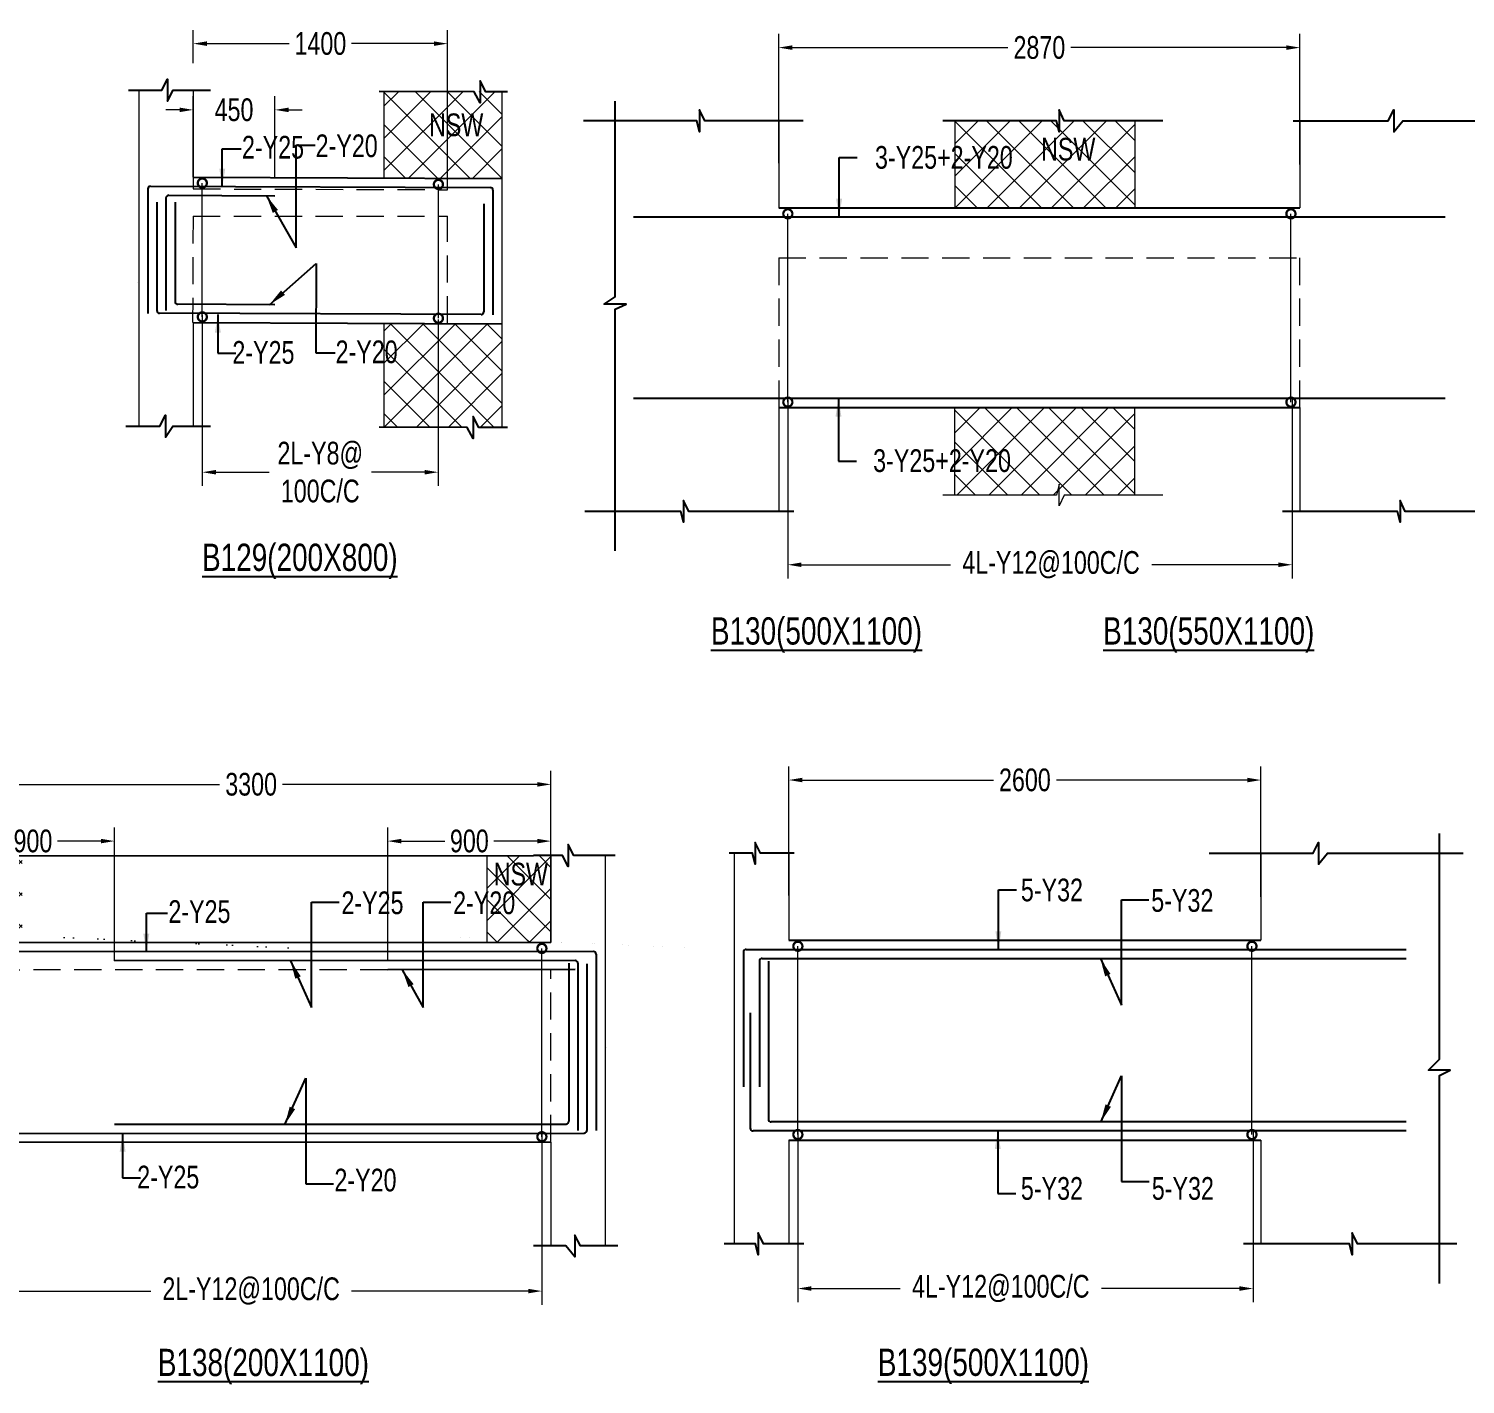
# Model space of a CAD drawing. Header units: millimetres. Extents: x -9667 to 132562, y -132456 to -91255.
# Drawn here: x 100364 to 108274, y -112900 to -105437 of the extents above; entities that cross this region are included whole.
import ezdxf

# ---------------------------------------------------------------- set-up
doc = ezdxf.new("R2010")
doc.units = ezdxf.units.MM
doc.header["$LTSCALE"] = 100
doc.header["$MEASUREMENT"] = 0
doc.linetypes.add('CONTINU', pattern=[0])
doc.linetypes.add('HIDDEN', pattern=[0.375, 0.25, -0.125])
doc.layers.get('Defpoints').update_dxf_attribs({"color": 1, "lineweight": 0})
for name, color, linetype in [('-S-BMNO', 1, 'Continuous'), ('-S-MISC', 8, 'Continuous'), ('-STR-BEAM', 7, 'CONTINU'), ('-STR-REINF', 3, 'Continuous')]:
    doc.layers.add(name, color=color, linetype=linetype)
for name, color, linetype, lineweight in [('-S-STIRRUPS DIM', 6, 'Continuous', 9), ('-S-STIRUP', 11, 'Continuous', 9), ('-S-TEXT', 6, 'Continuous', 0), ('-STR-COLUMN', 5, 'HIDDEN', 13), ('S-COL HATCH', 9, 'Continuous', 0), ('SLAB LINE', 254, 'HIDDEN', 20)]:
    doc.layers.add(name, color=color, linetype=linetype, lineweight=lineweight)
doc.styles.add('BEAM-LS', font='romans.shx', dxfattribs={"width": 0.8})
doc.styles.add('SOBHA', font='swisscl.ttf', dxfattribs={"width": 0.9})
doc.styles.add('sobha.sed', font='swisscl.ttf')
doc.dimstyles.new('S-50', dxfattribs={"dimscale": 50, "dimtxt": 2.5, "dimasz": 2, "dimexe": 0.5, "dimexo": 0.25, "dimgap": 0.25, "dimtad": 0, "dimdec": 0, "dimrnd": 0.0005, "dimzin": 0, "dimdsep": 46, "dimtxsty": 'sobha.sed', "dimblk": 'OBLIQUE', "dimcen": 0.09, "dimclrd": 8, "dimclre": 8, "dimclrt": 6, "dimadec": 0, "dimazin": 0, "dimtfac": 1, "dimtdec": 0, "dimtofl": 0, "dimtmove": 2, "dimatfit": 3, "dimfxl": 0.18, "dimtolj": 1, "dimtzin": 0, "dimlwd": -1, "dimlwe": -1, "dimarcsym": 0})
doc.dimstyles.new('S-DIM50', dxfattribs={"dimscale": 50, "dimtxt": 2.5, "dimasz": 1.5, "dimexe": 1.5, "dimexo": 1, "dimgap": 0.5, "dimtad": 0, "dimdec": 0, "dimzin": 0, "dimdsep": 46, "dimtxsty": 'SOBHA', "dimcen": 0.09, "dimclrd": 256, "dimclre": 256, "dimclrt": 6, "dimadec": 5, "dimazin": 0, "dimtfac": 1, "dimtdec": 0, "dimtofl": 0, "dimtmove": 0, "dimatfit": 3, "dimfxl": 0.18, "dimtolj": 1, "dimtzin": 0, "dimlwd": -1, "dimlwe": -1, "dimarcsym": 0})
doc.dimstyles.new('STIRUP', dxfattribs={"dimscale": 50, "dimtxt": 2.5, "dimasz": 2.2, "dimexe": 0, "dimexo": 0, "dimgap": 0.5, "dimtad": 0, "dimdec": 0, "dimzin": 0, "dimdsep": 46, "dimtxsty": 'BEAM-LS', "dimblk": 'DOTSMALL', "dimcen": 0.09, "dimclrd": 256, "dimclre": 256, "dimclrt": 256, "dimadec": 5, "dimazin": 0, "dimtfac": 1, "dimtdec": 0, "dimtofl": 0, "dimtmove": 0, "dimatfit": 3, "dimldrblk": 'DOTSMALL', "dimfxl": 0, "dimfxlon": 1, "dimtolj": 1, "dimtzin": 0, "dimlwd": -1, "dimlwe": -1, "dimarcsym": 0})
pattern_1 = [(45, (237769.31, 41252.23), (-88.38835, 88.38835), []), (135, (237769.31, 41252.23), (-88.38835, -88.38835), [])]

# ---------------------------------------------------------------- blocks, each defined once
blk = doc.blocks.new('*D473')
at = {"layer": '-S-STIRRUPS DIM', "color": 251, "transparency": 16777216}
for p, q in [((99987.8, -111482.4), (99987.8, -112462)), ((103189.6, -111525.5), (103189.6, -112462)), ((100062.8, -112387), (101035.6, -112387)), ((103114.6, -112387), (102141.9, -112387))]:
    blk.add_line(p, q, dxfattribs=at)
for points in [[(100062.8, -112374.5), (100062.8, -112399.5), (99987.8, -112387)], [(103114.6, -112374.5), (103114.6, -112399.5), (103189.6, -112387)]]:
    blk.add_solid(points, dxfattribs=at)
at = {"layer": 'Defpoints', "color": 0, "transparency": 16777216}
for p in [(99987.8, -111482.4, 178586.6), (103189.6, -111525.5, 0), (103189.6, -112387)]:
    blk.add_point(p, dxfattribs=at)
at = {"layer": '-S-STIRRUPS DIM', "color": 6, "transparency": 16777216, "insert": (101588.7, -112387), "char_height": 125, "attachment_point": 5, "style": 'sobha.sed'}
blk.add_mtext('\\A1;2L-Y12@100C/C', dxfattribs=at)
blk = doc.blocks.new('*D476')
at = {"layer": '-S-STIRRUPS DIM', "color": 251, "transparency": 16777216}
for p, q in [((99938, -109932.6), (99938, -109522.4)), ((103239.6, -109841), (103239.6, -109522.4)), ((100013, -109597.4), (101415.4, -109597.4)), ((103164.6, -109597.4), (101762.2, -109597.4))]:
    blk.add_line(p, q, dxfattribs=at)
for points in [[(100013, -109584.9), (100013, -109609.9), (99938, -109597.4)], [(103164.6, -109584.9), (103164.6, -109609.9), (103239.6, -109597.4)]]:
    blk.add_solid(points, dxfattribs=at)
at = {"layer": 'Defpoints', "color": 0, "transparency": 16777216}
for p in [(103239.6, -109597.4), (103239.6, -109841, 0), (99938, -109932.6, 0)]:
    blk.add_point(p, dxfattribs=at)
at = {"layer": '-S-STIRRUPS DIM', "color": 6, "transparency": 16777216, "insert": (101588.8, -109597.4), "char_height": 125, "attachment_point": 5, "style": 'sobha.sed'}
blk.add_mtext('\\A1;3300', dxfattribs=at)
blk = doc.blocks.new('_Oblique')
at = {"color": 0, "linetype": 'ByBlock', "lineweight": -2}
blk.add_line((-0.5, -0.5), (0.5, 0.5), dxfattribs=at)
blk = doc.blocks.new('_DotSmall')
at = {"color": 0, "linetype": 'ByBlock', "const_width": 0.5}
blk.add_lwpolyline([(-0.0625, 0, 1), (0.0625, 0, 1)], format="xyb", close=True, dxfattribs=at)
blk = doc.blocks.new('*D475')
at = {"layer": '-S-STIRUP', "ltscale": 100, "transparency": 16777216}
blk.add_line((103189.6, -111537.2), (103189.6, -110500.5), dxfattribs=at)
at = {"layer": 'Defpoints', "color": 0, "linetype": 'CONTINU', "ltscale": 100, "transparency": 16777216}
for p in [(103189.6, -110500.5), (103189.6, -110500.5), (103189.6, -111537.2)]:
    blk.add_point(p, dxfattribs=at)
at = {"layer": '-S-STIRUP', "linetype": 'CONTINU', "ltscale": 100, "transparency": 16777216, "xscale": 100, "yscale": 100, "zscale": 100}
for p, rotation in [((103189.6, -110500.5), 90), ((103189.6, -111537.2), 270)]:
    blk.add_blockref('_DotSmall', p, dxfattribs=dict(at, rotation=rotation))
blk = doc.blocks.new('*D657')
at = {"layer": '-S-STIRRUPS DIM', "color": 251, "transparency": 16777216}
for p, q in [((101319.9, -107012.1), (101319.9, -107953.8)), ((102618.9, -107037.3), (102618.9, -107953.8)), ((101394.9, -107878.8), (101687.9, -107878.8)), ((102543.9, -107878.8), (102250.8, -107878.8))]:
    blk.add_line(p, q, dxfattribs=at)
for points in [[(101394.9, -107866.3), (101394.9, -107891.3), (101319.9, -107878.8)], [(102543.9, -107866.3), (102543.9, -107891.3), (102618.9, -107878.8)]]:
    blk.add_solid(points, dxfattribs=at)
at = {"layer": 'Defpoints', "color": 0, "transparency": 16777216}
for p in [(101319.9, -107012.1, 0), (102618.9, -107037.3, 178586.6), (101319.9, -107878.8)]:
    blk.add_point(p, dxfattribs=at)
at = {"layer": '-S-STIRRUPS DIM', "color": 6, "transparency": 16777216, "insert": (101969.4, -107878.8), "char_height": 125, "attachment_point": 5, "style": 'sobha.sed'}
blk.add_mtext('\\A1;2L-Y8@\\P100C/C', dxfattribs=at)
blk = doc.blocks.new('*D660')
at = {"layer": '-S-STIRRUPS DIM', "color": 251, "transparency": 16777216}
for p, q in [((101269.9, -105627.5), (101269.9, -105444.3)), ((101344.9, -105519.3), (101797.9, -105519.3)), ((102594.9, -105519.3), (102141.8, -105519.3)), ((102669.9, -106260.1), (102669.9, -105444.3))]:
    blk.add_line(p, q, dxfattribs=at)
for points in [[(101344.9, -105506.8), (101344.9, -105531.8), (101269.9, -105519.3)], [(102594.9, -105506.8), (102594.9, -105531.8), (102669.9, -105519.3)]]:
    blk.add_solid(points, dxfattribs=at)
at = {"layer": 'Defpoints', "color": 0, "transparency": 16777216}
for p in [(101269.9, -105519.3), (101269.9, -105627.5, 0), (102669.9, -106260.1, 0)]:
    blk.add_point(p, dxfattribs=at)
at = {"layer": '-S-STIRRUPS DIM', "color": 6, "transparency": 16777216, "insert": (101969.9, -105519.3), "char_height": 125, "attachment_point": 5, "style": 'sobha.sed'}
blk.add_mtext('\\A1;1400', dxfattribs=at)
blk = doc.blocks.new('*D658')
at = {"layer": '-S-STIRUP', "ltscale": 100, "transparency": 16777216}
blk.add_line((102620, -107031.1), (102620, -106294.4), dxfattribs=at)
at = {"layer": 'Defpoints', "color": 0, "linetype": 'CONTINU', "ltscale": 100, "transparency": 16777216}
for p in [(102620, -106294.4), (102620, -106294.4), (102620, -107031.1)]:
    blk.add_point(p, dxfattribs=at)
at = {"layer": '-S-STIRUP', "linetype": 'CONTINU', "ltscale": 100, "transparency": 16777216, "xscale": 100, "yscale": 100, "zscale": 100}
for p, rotation in [((102620, -106294.4), 90), ((102620, -107031.1), 270)]:
    blk.add_blockref('_DotSmall', p, dxfattribs=dict(at, rotation=rotation))
blk = doc.blocks.new('*D659')
at = {"layer": '-S-STIRUP', "ltscale": 100, "transparency": 16777216}
blk.add_line((101319.9, -107023.8), (101319.9, -106287.1), dxfattribs=at)
at = {"layer": 'Defpoints', "color": 0, "linetype": 'CONTINU', "ltscale": 100, "transparency": 16777216}
for p in [(101319.9, -106287.1), (101319.9, -106287.1), (101319.9, -107023.8)]:
    blk.add_point(p, dxfattribs=at)
at = {"layer": '-S-STIRUP', "linetype": 'CONTINU', "ltscale": 100, "transparency": 16777216, "xscale": 100, "yscale": 100, "zscale": 100}
for p, rotation in [((101319.9, -106287.1), 90), ((101319.9, -107023.8), 270)]:
    blk.add_blockref('_DotSmall', p, dxfattribs=dict(at, rotation=rotation))
blk = doc.blocks.new('*D661')
at = {"layer": '-S-STIRRUPS DIM', "color": 251, "transparency": 16777216}
for p, q in [((101269.6, -106254.1), (101269.6, -105809)), ((101719.6, -106254.1), (101719.6, -105809)), ((101194.6, -105884), (101119.6, -105884)), ((101794.6, -105884), (101869.6, -105884))]:
    blk.add_line(p, q, dxfattribs=at)
for points in [[(101194.6, -105871.5), (101194.6, -105896.5), (101269.6, -105884)], [(101794.6, -105871.5), (101794.6, -105896.5), (101719.6, -105884)]]:
    blk.add_solid(points, dxfattribs=at)
at = {"layer": 'Defpoints', "color": 0, "transparency": 16777216}
for p in [(101719.6, -105884), (101269.6, -106254.1, 0), (101719.6, -106254.1, 0)]:
    blk.add_point(p, dxfattribs=at)
at = {"layer": '-S-STIRRUPS DIM', "color": 6, "transparency": 16777216, "insert": (101494.6, -105884), "char_height": 125, "attachment_point": 5, "style": 'sobha.sed'}
blk.add_mtext('\\A1;450', dxfattribs=at)
blk = doc.blocks.new('*D662')
at = {"layer": '-S-STIRRUPS DIM', "color": 251, "transparency": 16777216}
for p, q in [((104494, -106177.2), (104494, -105466.2)), ((107364, -106183.8), (107364, -105466.2)), ((104569, -105541.2), (105755.7, -105541.2)), ((107289, -105541.2), (106102.3, -105541.2))]:
    blk.add_line(p, q, dxfattribs=at)
for points in [[(104569, -105528.7), (104569, -105553.7), (104494, -105541.2)], [(107289, -105528.7), (107289, -105553.7), (107364, -105541.2)]]:
    blk.add_solid(points, dxfattribs=at)
at = {"layer": 'Defpoints', "color": 0, "transparency": 16777216}
for p in [(107364, -105541.2), (104494, -106177.2), (107364, -106183.8)]:
    blk.add_point(p, dxfattribs=at)
at = {"layer": '-S-STIRRUPS DIM', "color": 6, "transparency": 16777216, "insert": (105929, -105541.2), "char_height": 125, "attachment_point": 5, "style": 'sobha.sed'}
blk.add_mtext('\\A1;2870', dxfattribs=at)
blk = doc.blocks.new('*D663')
at = {"layer": '-S-STIRRUPS DIM', "color": 251, "transparency": 16777216}
for p, q in [((104544, -107481.3), (104544, -108463.3)), ((107320.5, -107473.3), (107320.5, -108463.3)), ((104619, -108388.3), (105439.4, -108388.3)), ((107245.5, -108388.3), (106547.5, -108388.3))]:
    blk.add_line(p, q, dxfattribs=at)
for points in [[(104619, -108375.8), (104619, -108400.8), (104544, -108388.3)], [(107245.5, -108375.8), (107245.5, -108400.8), (107320.5, -108388.3)]]:
    blk.add_solid(points, dxfattribs=at)
at = {"layer": 'Defpoints', "color": 0, "transparency": 16777216}
for p in [(104544, -107481.3, 0), (107320.5, -107473.3, 0), (104544, -108388.3)]:
    blk.add_point(p, dxfattribs=at)
at = {"layer": '-S-STIRRUPS DIM', "color": 6, "transparency": 16777216, "insert": (105993.5, -108388.3), "char_height": 125, "attachment_point": 5, "style": 'sobha.sed'}
blk.add_mtext('\\A1;4L-Y12@100C/C', dxfattribs=at)
blk = doc.blocks.new('*D664')
at = {"layer": '-S-STIRUP', "ltscale": 100, "transparency": 16777216}
blk.add_line((107314.2, -107493), (107314.2, -106456.3), dxfattribs=at)
at = {"layer": 'Defpoints', "color": 0, "linetype": 'CONTINU', "ltscale": 100, "transparency": 16777216}
for p in [(107314.2, -106456.3), (107314.2, -106456.3), (107314.2, -107493)]:
    blk.add_point(p, dxfattribs=at)
at = {"layer": '-S-STIRUP', "linetype": 'CONTINU', "ltscale": 100, "transparency": 16777216, "xscale": 100, "yscale": 100, "zscale": 100}
for p, rotation in [((107314.2, -106456.3), 90), ((107314.2, -107493), 270)]:
    blk.add_blockref('_DotSmall', p, dxfattribs=dict(at, rotation=rotation))
blk = doc.blocks.new('*D665')
at = {"layer": '-S-STIRUP', "ltscale": 100, "transparency": 16777216}
blk.add_line((104544, -107493), (104544, -106456.3), dxfattribs=at)
at = {"layer": 'Defpoints', "color": 0, "linetype": 'CONTINU', "ltscale": 100, "transparency": 16777216}
for p in [(104544, -106456.3), (104544, -106456.3), (104544, -107493)]:
    blk.add_point(p, dxfattribs=at)
at = {"layer": '-S-STIRUP', "linetype": 'CONTINU', "ltscale": 100, "transparency": 16777216, "xscale": 100, "yscale": 100, "zscale": 100}
for p, rotation in [((104544, -106456.3), 90), ((104544, -107493), 270)]:
    blk.add_blockref('_DotSmall', p, dxfattribs=dict(at, rotation=rotation))
blk = doc.blocks.new('*D666')
at = {"layer": '-S-STIRRUPS DIM', "color": 251, "transparency": 16777216}
for p, q in [((102341, -110568), (102341, -109834.7)), ((103239.6, -110467.5), (103239.6, -109834.7)), ((102416, -109909.7), (102655.9, -109909.7)), ((103164.6, -109909.7), (102924.7, -109909.7))]:
    blk.add_line(p, q, dxfattribs=at)
for points in [[(102416, -109897.2), (102416, -109922.2), (102341, -109909.7)], [(103164.6, -109897.2), (103164.6, -109922.2), (103239.6, -109909.7)]]:
    blk.add_solid(points, dxfattribs=at)
at = {"layer": 'Defpoints', "color": 0, "transparency": 16777216}
for p in [(103239.6, -109909.7), (103239.6, -110467.5, 0), (102341, -110568, 0)]:
    blk.add_point(p, dxfattribs=at)
at = {"layer": '-S-STIRRUPS DIM', "color": 6, "transparency": 16777216, "insert": (102790.3, -109909.7), "char_height": 125, "attachment_point": 5, "style": 'sobha.sed'}
blk.add_mtext('\\A1;900', dxfattribs=at)
blk = doc.blocks.new('*D667')
at = {"layer": '-S-STIRRUPS DIM', "color": 251, "transparency": 16777216}
for p, q in [((99938, -110467.5), (99938, -109834.7)), ((100836.6, -110568), (100836.6, -109834.7)), ((100013, -109909.7), (100252.9, -109909.7)), ((100761.6, -109909.7), (100521.7, -109909.7))]:
    blk.add_line(p, q, dxfattribs=at)
for points in [[(100013, -109897.2), (100013, -109922.2), (99938, -109909.7)], [(100761.6, -109897.2), (100761.6, -109922.2), (100836.6, -109909.7)]]:
    blk.add_solid(points, dxfattribs=at)
at = {"layer": 'Defpoints', "color": 0, "transparency": 16777216}
for p in [(99938, -109909.7), (99938, -110467.5, 0), (100836.6, -110568, 0)]:
    blk.add_point(p, dxfattribs=at)
at = {"layer": '-S-STIRRUPS DIM', "color": 6, "transparency": 16777216, "insert": (100387.3, -109909.7), "char_height": 125, "attachment_point": 5, "style": 'sobha.sed'}
blk.add_mtext('\\A1;900', dxfattribs=at)
blk = doc.blocks.new('*D672')
at = {"layer": '-S-STIRRUPS DIM', "color": 251, "transparency": 16777216}
for p, q in [((104549.2, -110209.5), (104549.2, -109498.5)), ((107149.3, -110216.1), (107149.3, -109498.5)), ((104624.2, -109573.5), (105675.9, -109573.5)), ((107074.3, -109573.5), (106022.6, -109573.5))]:
    blk.add_line(p, q, dxfattribs=at)
for points in [[(104624.2, -109561), (104624.2, -109586), (104549.2, -109573.5)], [(107074.3, -109561), (107074.3, -109586), (107149.3, -109573.5)]]:
    blk.add_solid(points, dxfattribs=at)
at = {"layer": 'Defpoints', "color": 0, "transparency": 16777216}
for p in [(107149.3, -109573.5), (104549.2, -110209.5), (107149.3, -110216.1)]:
    blk.add_point(p, dxfattribs=at)
at = {"layer": '-S-STIRRUPS DIM', "color": 6, "transparency": 16777216, "insert": (105849.3, -109573.5), "char_height": 125, "attachment_point": 5, "style": 'sobha.sed'}
blk.add_mtext('\\A1;2600', dxfattribs=at)
blk = doc.blocks.new('*D673')
at = {"layer": '-S-STIRRUPS DIM', "color": 251, "transparency": 16777216}
for p, q in [((104599.2, -111513.6), (104599.2, -112448)), ((107105.7, -111505.6), (107105.7, -112448)), ((104674.2, -112373), (105162.7, -112373)), ((107030.7, -112373), (106270.8, -112373))]:
    blk.add_line(p, q, dxfattribs=at)
for points in [[(104674.2, -112360.5), (104674.2, -112385.5), (104599.2, -112373)], [(107030.7, -112360.5), (107030.7, -112385.5), (107105.7, -112373)]]:
    blk.add_solid(points, dxfattribs=at)
at = {"layer": 'Defpoints', "color": 0, "transparency": 16777216}
for p in [(104599.2, -111513.6, 0), (107105.7, -111505.6, 0), (104599.2, -112373)]:
    blk.add_point(p, dxfattribs=at)
at = {"layer": '-S-STIRRUPS DIM', "color": 6, "transparency": 16777216, "insert": (105716.7, -112373), "char_height": 125, "attachment_point": 5, "style": 'sobha.sed'}
blk.add_mtext('\\A1;4L-Y12@100C/C', dxfattribs=at)
blk = doc.blocks.new('*D674')
at = {"layer": '-S-STIRUP', "ltscale": 100, "transparency": 16777216}
blk.add_line((107099.5, -111525.3), (107099.5, -110488.6), dxfattribs=at)
at = {"layer": 'Defpoints', "color": 0, "linetype": 'CONTINU', "ltscale": 100, "transparency": 16777216}
for p in [(107099.5, -110488.6), (107099.5, -110488.6), (107099.5, -111525.3)]:
    blk.add_point(p, dxfattribs=at)
at = {"layer": '-S-STIRUP', "linetype": 'CONTINU', "ltscale": 100, "transparency": 16777216, "xscale": 100, "yscale": 100, "zscale": 100}
for p, rotation in [((107099.5, -110488.6), 90), ((107099.5, -111525.3), 270)]:
    blk.add_blockref('_DotSmall', p, dxfattribs=dict(at, rotation=rotation))
blk = doc.blocks.new('*D675')
at = {"layer": '-S-STIRUP', "ltscale": 100, "transparency": 16777216}
blk.add_line((104599.2, -111525.3), (104599.2, -110488.6), dxfattribs=at)
at = {"layer": 'Defpoints', "color": 0, "linetype": 'CONTINU', "ltscale": 100, "transparency": 16777216}
for p in [(104599.2, -110488.6), (104599.2, -110488.6), (104599.2, -111525.3)]:
    blk.add_point(p, dxfattribs=at)
at = {"layer": '-S-STIRUP', "linetype": 'CONTINU', "ltscale": 100, "transparency": 16777216, "xscale": 100, "yscale": 100, "zscale": 100}
for p, rotation in [((104599.2, -110488.6), 90), ((104599.2, -111525.3), 270)]:
    blk.add_blockref('_DotSmall', p, dxfattribs=dict(at, rotation=rotation))

msp = doc.modelspace()

# ---------------------------------------------------------------- hatches: boundary and pattern name
at = {"layer": 'S-COL HATCH'}
h = msp.add_hatch(dxfattribs=at)
h.set_pattern_fill('ANSI37', color=252, scale=1000)
h.set_pattern_definition(pattern_1)
h.paths.add_polyline_path([(102969.8, -106261.4), (102319.9, -106261.4), (102319.9, -105782.3), (102969.8, -105782.3)])
h = msp.add_hatch(dxfattribs=at)
h.set_pattern_fill('ANSI37', color=252, scale=1000)
h.set_pattern_definition([(45, (348417.57, 109128.24), (-88.38835, 88.38835), []), (135, (348417.57, 109128.24), (-88.38835, -88.38835), [])])
h.paths.add_polyline_path([(106454, -105944.2), (106066.4, -105944.2), (106037.9, -105884.6), (106037.9, -106004.7), (106022.7, -105944.2), (105464, -105944.2), (105464, -106423.3), (106454, -106423.3)])
h.paths.add_polyline_path([(106454, -107523.3), (105464, -107523.3), (105464, -108005.1), (106022.7, -108005.1), (106037.9, -107944.6), (106037.9, -108064.8), (106066.4, -108005.1), (106454, -108005.1)])
h = msp.add_hatch(dxfattribs=at)
h.set_pattern_fill('ANSI37', color=252, scale=1000)
h.set_pattern_definition(pattern_1)
h.paths.add_polyline_path([(102319.9, -107632.3), (102969.8, -107632.3), (102969.8, -107061.4), (102319.9, -107061.4)])
h = msp.add_hatch(dxfattribs=at)
h.set_pattern_fill('ANSI37', color=252, scale=1000)
h.set_pattern_definition([(45, (295393.52, 2846.99), (-88.38835, 88.38835), []), (135, (295393.52, 2846.99), (-88.38835, -88.38835), [])])
h.paths.add_polyline_path([(99938.1, -110468.6), (100328.1, -110468.6), (100328, -109989.7), (99937.9, -109989.7)])
h.paths.add_polyline_path([(100533.1, -110438.8), (101827.2, -110498.9), (100533.5, -110438.8)])
h = msp.add_hatch(dxfattribs=at)
h.set_pattern_fill('ANSI37', color=252, scale=1000)
h.set_pattern_definition([(45, (297575.07, 2846.99), (-88.38835, 88.38835), []), (135, (297575.07, 2846.99), (-88.38835, -88.38835), [])])
h.paths.add_polyline_path([(102887.7, -110468.6), (103239.7, -110468.6), (103239.5, -109989.7), (102887.5, -109989.7)])
h.paths.add_polyline_path([(102714.6, -110438.8), (104008.4, -110498.9), (104008.8, -110498.9), (102715.1, -110438.8)])

# ---------------------------------------------------------------- linework, layer by layer
at = {"layer": '-S-MISC', "linetype": 'ByBlock', "ltscale": 1000, "elevation": 0}
for points in [[(100914, -105774.7), (101096.9, -105774.7), (101127.8, -105715.1), (101127.8, -105835.2), (101159.7, -105775), (101365.7, -105775)], [(103001, -105784.1), (102881.3, -105784.1), (102850.5, -105724.5), (102850.5, -105844.6), (102817.6, -105784.1), (102292.9, -105782)], [(103594, -108312.2), (103594, -106981.5), (103653.7, -106953.1), (103533.5, -106953.1), (103594, -106912.9), (103594, -105836.1)], [(104628.5, -105944.2), (104086.4, -105944.2), (104057.9, -105884.6), (104057.9, -106004.7), (104042.7, -105944.2), (103418.1, -105944.2)], [(106608.5, -105944.2), (106066.4, -105944.2), (106037.9, -105884.6), (106037.9, -106004.7), (106022.7, -105944.2), (105398.1, -105944.2)], [(107326.6, -105944.2), (107849.5, -105944.2), (107880.4, -105884.6), (107880.4, -106004.7), (107930.2, -105944.2), (108478.2, -105944.2)], [(100899, -107624.7), (101086.8, -107624.7), (101117.7, -107565.1), (101117.7, -107685.2), (101157.5, -107624.7), (101365.7, -107625)], [(103001, -107632.3), (102842.3, -107632.3), (102811.5, -107572.6), (102811.5, -107692.8), (102778.6, -107632.3), (102292.9, -107630.2)], [(104576.5, -108094.2), (103998.5, -108094.2), (103970, -108034.6), (103970, -108154.7), (103954.9, -108094.2), (103425.9, -108094.2)], [(108442.6, -108094.2), (107943.8, -108094.2), (107915.3, -108034.6), (107915.3, -108154.7), (107900.2, -108094.2), (107268.2, -108094.2)], [(108132.3, -112344.5), (108132.3, -111199.9), (108191.9, -111171.4), (108071.8, -111171.4), (108132.3, -111110.2), (108132.3, -109868.4)], [(99560.1, -109990.5), (99710.7, -109990.5), (99741.5, -109930.9), (99741.5, -110051), (99791.4, -109990.5), (103143.8, -109988.4)], [(103593.8, -109988.2), (103365.9, -109988.2), (103335.1, -109928.5), (103335.1, -110048.7), (103303.2, -109988.4), (103143.8, -109988.4)], [(104578.3, -109976.5), (104392.6, -109976.5), (104364.1, -109916.9), (104364.1, -110037), (104349, -109976.5), (104220.3, -109976.5)], [(106864, -109976.5), (107435.8, -109976.5), (107466.6, -109916.9), (107466.6, -110037), (107516.5, -109976.5), (108263.4, -109976.5)], [(103608.8, -112138.2), (103402, -112138.2), (103371.1, -112078.5), (103371.1, -112198.7), (103321.3, -112138.2), (103143.8, -112138.4)], [(104631.7, -112126.5), (104409.7, -112126.5), (104381.3, -112066.9), (104381.3, -112187), (104366.1, -112126.5), (104193.3, -112126.5)], [(108227.9, -112126.5), (107680, -112126.5), (107651.6, -112066.9), (107651.6, -112187), (107636.4, -112126.5), (107053.4, -112126.5)]]:
    msp.add_lwpolyline(points, dxfattribs=at)
at = {"layer": '-STR-BEAM'}
for p, q in [((101269.9, -106254.1, 0), (102969.8, -106261.4, 0)), ((104494, -106423.3, 0), (107364, -106423.3, 0)), ((101269.9, -107054.1, 0), (102969.8, -107061.4, 0)), ((104494, -107523.3, 0), (107364, -107523.3, 0)), ((103239.6, -110467.5, 0), (99938, -110469.6, 0)), ((104549.2, -110455.6, 0), (107149.3, -110455.6, 0)), ((103239.6, -111567.5, 0), (99938, -111569.6, 0)), ((104549.2, -111555.6, 0), (107149.3, -111555.6, 0))]:
    msp.add_line(p, q, dxfattribs=at)
at = {"layer": '-STR-COLUMN', "linetype": 'Continuous', "ltscale": 10}
for p, q in [((100969.8, -105774.7, 0), (100969.8, -107624.7, 0)), ((101269.9, -105775, 0), (101269.9, -106254.1, 0)), ((102319.9, -105782.3, 0), (102319.9, -106261.4, 0)), ((102969.8, -105782.3, 0), (102969.8, -107632.3, 0)), ((104494, -105944.2, 0), (104494, -106423.3, 0)), ((105464, -105944.2, 0), (105464, -106423.3, 0)), ((106454, -105944.2, 0), (106454, -106423.3, 0)), ((107364, -105944.2, 0), (107364, -106423.3, 0)), ((101269.9, -107054.1, 0), (101269.9, -107625, 0)), ((102319.9, -107061.4, 0), (102319.9, -107632.3, 0)), ((104494, -107523.3, 0), (104494, -108094.2, 0)), ((105464, -108005.1, 0), (105464, -107526, 0)), ((106454, -108005.1, 0), (106454, -107526, 0)), ((107364, -107523.3, 0), (107364, -108094.2, 0)), ((102887.9, -110467.7, 0), (102887.6, -109988.7, 0)), ((103239.6, -109988.4, 0), (103239.6, -110467.5, 0)), ((103538, -109988.2, 0), (103538, -112138.2, 0)), ((104249.2, -109976.5, 0), (104249.2, -112126.5, 0)), ((104549.2, -109976.5, 0), (104549.2, -110455.6, 0)), ((107149.3, -109976.5, 0), (107149.3, -110455.6, 0)), ((103239.6, -111567.5, 0), (103239.6, -112138.4, 0)), ((104549.2, -111555.6, 0), (104549.2, -112126.5, 0)), ((107149.3, -111555.6, 0), (107149.3, -112126.5, 0))]:
    msp.add_line(p, q, dxfattribs=at)
at = {"layer": '-STR-REINF', "ltscale": 10}
for p, q in [((101034.8, -106303.8, 0), (102904.9, -106311.4, 0)), ((101019.8, -106318.8, 0), (101019.8, -107004.5, 0)), ((101119.8, -106369.2, 0), (101119.8, -106988.8, 0)), ((101134.9, -106354.2, 0), (101719.6, -106356.6, 0)), ((102919.9, -106326.4, 0), (102919.9, -107012, 0)), ((101069.8, -106392.8, 0), (101069.8, -106988.8, 0)), ((101169.8, -106392.8, 0), (101169.8, -106939.2, 0)), ((102869.9, -106400.4, 0), (102869.9, -106996.4, 0)), ((103694, -106473.3, 0), (108164, -106473.3, 0)), ((100962.6, -106833.8, 0), (100963.1, -106833.8, 0)), ((102854.9, -107011.4, 0), (101084.8, -107003.8, 0)), ((101719.6, -106956.5, 0), (101184.8, -106954.2, 0)), ((108164, -107473.3, 0), (103694, -107473.3, 0)), ((103473, -110517.3, 0), (99703, -110519.6, 0)), ((103373, -110567.3, 0), (100836.6, -110568.9, 0)), ((103338, -110582.3, 0), (103338, -111452.3, 0)), ((103388, -110582.3, 0), (103388, -111502.3, 0)), ((103488, -110532.3, 0), (103488, -111502.3, 0)), ((104299.2, -110520.6, 0), (104299.2, -111263.1, 0)), ((104313.8, -110505.6, 0), (107949.3, -110505.6, 0)), ((104387.2, -110570.6, 0), (104387.2, -111263.1, 0)), ((104402.2, -110555.6, 0), (107949.3, -110555.6, 0)), ((104437.2, -110570.6, 0), (104437.2, -111440.6, 0)), ((103373, -110617.3, 0), (102341, -110618, 0)), ((103438, -110584.5, 0), (103438, -111502.3, 0)), ((104337.2, -110855.6, 0), (104337.2, -111490.6, 0)), ((103545.2, -111047.3, 0), (103544.7, -111047.3, 0)), ((99753, -111519.6, 0), (103423, -111517.3, 0)), ((100836.6, -111468.9, 0), (103323, -111467.3, 0)), ((107949.3, -111505.6, 0), (104352.2, -111505.6, 0)), ((107949.3, -111455.6, 0), (104452.2, -111455.6, 0))]:
    msp.add_line(p, q, dxfattribs=at)
for centre, start, end in [((101034.8, -106318.8, 0), 90, 180), ((102904.9, -106326.4, 0), 0, 90), ((101084.8, -106988.8, 0), 180, 270), ((102854.9, -106996.4, 0), 270, 0), ((103473, -110532.3, 0), 0, 90), ((104314.2, -110520.6, 0), 90, 180), ((103323, -111452.3, 0), 270.0364, 0), ((103423, -111502.3, 0), 270, 0), ((104352.2, -111490.6, 0), 180, 270)]:
    msp.add_arc(centre, 15, start, end, dxfattribs=at)
at = {"layer": '-STR-REINF', "ltscale": 10, "extrusion": (-3.74625e-10, -4.26845e-09, 1)}
msp.add_arc((101134.8, -106369.2, 0), 15, 89.76836, 180, dxfattribs=at)
at = {"layer": '-STR-REINF', "ltscale": 10, "extrusion": (-4.40758e-11, 2.94296e-09, 1)}
msp.add_arc((101184.8, -106939.2, 0), 15, 180, 269.75527, dxfattribs=at)
at = {"layer": '-STR-REINF', "ltscale": 10, "extrusion": (-1.82604e-10, -2.26064e-09, 1)}
msp.add_arc((103373, -110582.3, 0), 15, 0, 90.03544, dxfattribs=at)
at = {"layer": '-STR-REINF', "ltscale": 10, "extrusion": (-3.7181e-09, -3.35537e-09, 1)}
msp.add_arc((104402.2, -110570.6, 0), 15, 90, 180, dxfattribs=at)
at = {"layer": '-STR-REINF', "ltscale": 10, "extrusion": (-2.81229e-10, -1.03944e-09, 1)}
msp.add_arc((104452.2, -111440.6, 0), 15, 180, 270, dxfattribs=at)
at = {"layer": 'S-COL HATCH', "color": 252, "elevation": 0}
msp.add_lwpolyline([(106608.5, -108005.1), (106066.4, -108005.1), (106037.9, -108064.8), (106037.9, -107944.6), (106022.7, -108005.1), (105398.1, -108005.1)], dxfattribs=at)
at = {"layer": 'SLAB LINE', "color": 8, "linetype": 'HIDDEN', "ltscale": 6}
for p, q in [((101269.6, -106254.1, 0), (101269.4, -106319.1, 0)), ((102669.9, -106323.6, 0), (102669.9, -106260.1, 0)), ((101269.6, -106319.1, 0), (102669.9, -106323.6, 0)), ((101268.9, -106469.1, 0), (101266.4, -107054.1, 0)), ((101268.9, -106469.1, 0), (102669.9, -106469.1, 0)), ((102669.9, -107060.1, 0), (102669.9, -106469.1, 0)), ((104494, -106698.3, 0), (107364, -106698.3, 0)), ((104494, -106698.3, 0), (104494, -107523.3, 0)), ((107364, -107523.3, 0), (107364, -106698.3, 0)), ((103239.8, -110617.5, 0), (99938.1, -110619.6, 0)), ((103239.6, -111567.5, 0), (103239.1, -110617.5, 0))]:
    msp.add_line(p, q, dxfattribs=at)

# ---------------------------------------------------------------- texts
at = {"layer": '-S-BMNO', "color": 4, "linetype": 'Continuous', "style": 'sobha.sed'}
for s, p in [('%%UB129(200X800)', (101318.4, -108422.2, 0)), ('%%UB130(500X1100)', (104120.3, -108827.7, 0)), ('%%UB130(550X1100)', (106280.3, -108827.7, 0)), ('%%UB138(200X1100)', (101075, -112854.9, 0)), ('%%UB139(500X1100)', (105039.5, -112854, 0))]:
    msp.add_text(s, height=150, dxfattribs=at).set_placement(p)
at = {"layer": '-S-TEXT', "color": 6, "style": 'sobha.sed'}
for p in [(102568.3, -106028.8, 0), (105938.6, -106162.8, 0), (102924.5, -110154, 0)]:
    msp.add_text('NSW', height=125, dxfattribs=at).set_placement(p)
at = {"layer": '-S-TEXT', "color": 6, "char_height": 125, "style": 'sobha.sed'}
for s, insert, attachment_point in [('\\A1;2-Y25', (101538.3, -106027.1, 0), 1), ('\\A1;2-Y20', (102285.7, -106019.3, 0), 3), ('\\A1;3-Y25+2-Y20', (105782.5, -106083, 0), 3), ('\\A1;2-Y25', (101485.4, -107156.7, 0), 1), ('\\A1;2-Y20', (102395.5, -107280.4, 0), 9), ('\\A1;3-Y25+2-Y20', (105772.5, -107752.5, 0), 3), ('\\A1;2-Y25', (102427.9, -110186.9, 0), 3), ('\\A1;2-Y20', (103042.9, -110186.9, 0), 3), ('\\A1;5-Y32', (106169.2, -110116.1, 0), 3), ('\\A1;5-Y32', (106887.1, -110174, 0), 3), ('\\A1;2-Y25', (101133.1, -110235.3, 0), 1), ('\\A1;2-Y25', (100961.3, -111696.9, 0), 1), ('\\A1;2-Y20', (102389.2, -111713.3, 0), 3), ('\\A1;5-Y32', (106169.2, -111759.5, 0), 3), ('\\A1;5-Y32', (106890.2, -111759.5, 0), 3)]:
    msp.add_mtext(s, dxfattribs=dict(at, insert=insert, attachment_point=attachment_point))

# ---------------------------------------------------------------- dimensions: what is measured, and where the dimension line sits
at = {"layer": '-S-STIRRUPS DIM'}
for base, p1, p2, picture, middle in [((101269.9, -105519.3, 0), (102669.9, -106260.1, 0), (101269.9, -105627.5, 0), '*D660', (101969.9, -105519.3, 0)), ((99938, -109909.7, 0), (100836.6, -110568, 0), (99938, -110467.5, 0), '*D667', (100387.3, -109909.7, 0))]:
    dim = msp.add_linear_dim(base=base, p1=p1, p2=p2, angle=180, dimstyle='S-DIM50', override={"dimscale": 1, "dimtxt": 125, "dimasz": 75, "dimexe": 75, "dimexo": 0, "dimgap": 25, "dimrnd": 5, "dimtxsty": 'sobha.sed', "dimsah": 1, "dimcen": 4.5, "dimclrd": 251, "dimclre": 251, "dimfxl": 75}, dxfattribs=at)
    dim.commit()
    dim.dimension.update_dxf_attribs({"geometry": picture, "text_midpoint": middle})
for base, p1, p2, picture, middle in [((107364, -105541.2, 0), (104494, -106177.2, 0), (107364, -106183.8, 0), '*D662', (105929, -105541.2, 0)), ((101719.6, -105884, 0), (101269.6, -106254.1, 0), (101719.6, -106254.1, 0), '*D661', (101494.6, -105884, 0)), ((103239.6, -109597.4, 0), (99938, -109932.6, 0), (103239.6, -109841, 0), '*D476', (101588.8, -109597.4, 0)), ((107149.3, -109573.5, 0), (104549.2, -110209.5, 0), (107149.3, -110216.1, 0), '*D672', (105849.3, -109573.5, 0)), ((103239.6, -109909.7, 0), (102341, -110568, 0), (103239.6, -110467.5, 0), '*D666', (102790.3, -109909.7, 0))]:
    dim = msp.add_linear_dim(base=base, p1=p1, p2=p2, dimstyle='S-DIM50', override={"dimscale": 1, "dimtxt": 125, "dimasz": 75, "dimexe": 75, "dimexo": 0, "dimgap": 25, "dimrnd": 5, "dimtxsty": 'sobha.sed', "dimsah": 1, "dimcen": 4.5, "dimclrd": 251, "dimclre": 251, "dimfxl": 75}, dxfattribs=at)
    dim.commit()
    dim.dimension.update_dxf_attribs({"geometry": picture, "text_midpoint": middle})
dim = msp.add_linear_dim(base=(101319.9, -107878.8, 0), p1=(102618.9, -107037.3, 178586.6), p2=(101319.9, -107012.1, 0), angle=180, text='2L-Y8@\\P100C/C', dimstyle='S-DIM50', override={"dimscale": 1, "dimtxt": 125, "dimasz": 75, "dimexe": 75, "dimexo": 0, "dimgap": 25, "dimtxsty": 'sobha.sed', "dimsah": 1, "dimcen": 4.5, "dimclrd": 251, "dimclre": 251, "dimfxl": 75}, dxfattribs=at)
dim.commit()
dim.dimension.update_dxf_attribs({"geometry": '*D657', "text_midpoint": (101969.4, -107878.8, 0)})
for base, p1, p2, picture, middle in [((104544, -108388.3, 0), (107320.5, -107473.3, 0), (104544, -107481.3, 0), '*D663', (105993.5, -108388.3, 0)), ((104599.2, -112373, 0), (107105.7, -111505.6, 0), (104599.2, -111513.6, 0), '*D673', (105716.7, -112373, 0))]:
    dim = msp.add_linear_dim(base=base, p1=p1, p2=p2, angle=180, text='4L-Y12@100C/C', dimstyle='S-DIM50', override={"dimscale": 1, "dimtxt": 125, "dimasz": 75, "dimexe": 75, "dimexo": 0, "dimgap": 25, "dimtxsty": 'sobha.sed', "dimsah": 1, "dimcen": 4.5, "dimclrd": 251, "dimclre": 251, "dimfxl": 75}, dxfattribs=at)
    dim.commit()
    dim.dimension.update_dxf_attribs({"geometry": picture, "text_midpoint": middle, "dimtype": 160})
dim = msp.add_linear_dim(base=(103189.6, -112387, 0), p1=(99987.8, -111482.4, 178586.6), p2=(103189.6, -111525.5, 0), text='2L-Y12@100C/C', dimstyle='S-DIM50', override={"dimscale": 1, "dimtxt": 125, "dimasz": 75, "dimexe": 75, "dimexo": 0, "dimgap": 25, "dimtxsty": 'sobha.sed', "dimsah": 1, "dimcen": 4.5, "dimclrd": 251, "dimclre": 251, "dimfxl": 75}, dxfattribs=at)
dim.commit()
dim.dimension.update_dxf_attribs({"geometry": '*D473', "text_midpoint": (101588.7, -112387, 0)})
at = {"layer": '-S-STIRUP', "linetype": 'CONTINU', "ltscale": 100}
for base, p1, p2, picture, middle in [((101319.9, -106287.1, 0), (101319.9, -107023.8, 0), (101319.9, -106287.1, 0), '*D659', (101319.9, -106525.4, 0)), ((102620, -106294.4, 178586.6), (102620, -107031.1, 178586.6), (102620, -106294.4, 178586.6), '*D658', (102620, -106532.7, 178586.6))]:
    dim = msp.add_linear_dim(base=base, p1=p1, p2=p2, angle=90, text=' ', dimstyle='STIRUP', override={"dimasz": 2}, dxfattribs=at)
    dim.commit()
    dim.dimension.update_dxf_attribs({"geometry": picture, "text_midpoint": middle, "dimtype": 160})
for base, p1, p2, picture, middle in [((104544, -106456.3, 0), (104544, -107493, 0), (104544, -106456.3, 0), '*D665', (104544, -106974.7, 0)), ((107314.2, -106456.3, 178586.6), (107314.2, -107493, 178586.6), (107314.2, -106456.3, 178586.6), '*D664', (107314.2, -106974.7, 178586.6)), ((103189.6, -110500.5, 0), (103189.6, -111537.2, 0), (103189.6, -110500.5, 0), '*D475', (103189.6, -111018.9, 0)), ((104599.2, -110488.6, 0), (104599.2, -111525.3, 0), (104599.2, -110488.6, 0), '*D675', (104599.2, -111007, 0)), ((107099.5, -110488.6, 178586.6), (107099.5, -111525.3, 178586.6), (107099.5, -110488.6, 178586.6), '*D674', (107099.5, -111007, 178586.6))]:
    dim = msp.add_linear_dim(base=base, p1=p1, p2=p2, angle=90, text=' ', dimstyle='STIRUP', override={"dimasz": 2}, dxfattribs=at)
    dim.commit()
    dim.dimension.update_dxf_attribs({"geometry": picture, "text_midpoint": middle})

# ---------------------------------------------------------------- leaders
at = {"layer": '-S-MISC', "annotation_type": 0, "has_hookline": 1, "hookline_direction": 1, "text_width": 353.2}
for points in [[(101429.8, -106307, 0), (101429.8, -106098.6, 0), (101533.3, -106098.6, 0)], [(101405.4, -107011.4, 0), (101405.4, -107224.2, 0), (101504.4, -107224.2, 0)], [(101011.7, -110519.6, 0), (101011.7, -110306.8, 0), (101128.1, -110306.8, 0)], [(100881.2, -111519.6, 0), (100881.2, -111764.4, 0), (100980.3, -111764.4, 0)]]:
    msp.add_leader(points, dimstyle='S-50', dxfattribs=at)
at = {"layer": '-S-MISC'}
for points in [[(101672.4, -106356.4, 0), (101836.9, -106642.6, 0), (101836.1, -106078, 0), (101941.5, -106078, 0)], [(104826.2, -106473.3, 0), (104826.2, -106145.5, 0), (104925.2, -106145.5, 0)], [(101689.5, -106956.4, 0), (101946.6, -106729.1, 0), (101945.8, -107221.6, 0), (102051.2, -107221.6, 0)], [(104822.8, -107473.3, 0), (104822.8, -107817.1, 0), (104921.8, -107817.1, 0)], [(105703.4, -110505.6, 0), (105703.4, -110177.8, 0), (105802.5, -110177.8, 0)], [(101805.7, -110569.6, 0), (101921.2, -110826.6, 0), (101921.2, -110245.7, 0), (102072.6, -110245.7, 0)], [(102420.8, -110617.9, 0), (102536.2, -110826.6, 0), (102536.2, -110245.7, 0), (102687.6, -110245.7, 0)], [(106265, -110556.7, 0), (106380.5, -110813.7, 0), (106380.5, -110232.8, 0), (106531.9, -110232.8, 0)], [(101774.7, -111469.6, 0), (101890.2, -111215.3, 0), (101890.2, -111797.3, 0), (102041.6, -111797.3, 0)], [(106266.7, -111456.9, 0), (106382.1, -111202.6, 0), (106382.1, -111784.5, 0), (106533.6, -111784.5, 0)], [(105700, -111505.6, 0), (105700, -111849.4, 0), (105799.1, -111849.4, 0)]]:
    msp.add_leader(points, dimstyle='S-50', dxfattribs=at)

doc.saveas('drawing.dxf')
